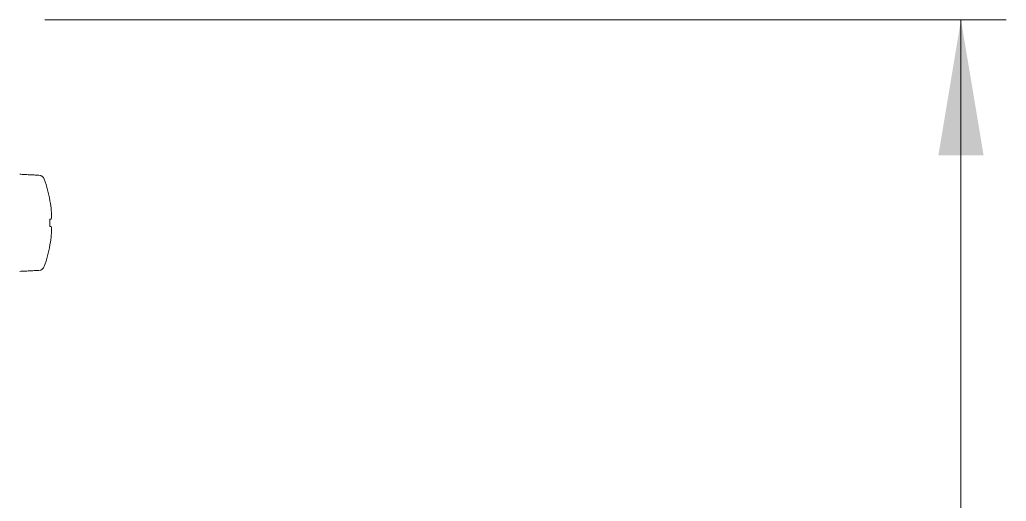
# Model space of a CAD drawing. Header units: inches. Extents: x -154 to 13, y 2 to 55.
# Drawn here: x -118.536 to -115.268, y 30.473 to 32.069 of the extents above; entities that cross this region are included whole.
import ezdxf

# ---------------------------------------------------------------- set-up
doc = ezdxf.new("R2010")
doc.units = ezdxf.units.IN
doc.header["$LTSCALE"] = 2
doc.header["$MEASUREMENT"] = 0
doc.layers.get('0').update_dxf_attribs({"linetype": 'CONTINUOUS'})

msp = doc.modelspace()

# ---------------------------------------------------------------- linework, layer by layer
at = {"color": 7, "linetype": 'Continuous', "lineweight": 15}
for p, q in [((-118.4535, 32.0693), (-115.268, 32.0693)), ((-115.418, 32.0693), (-115.418, 26.5811))]:
    msp.add_line(p, q, dxfattribs=at)
at = {"color": 7, "lineweight": 0}
for p, q in [((-118.4361, 31.4686), (-118.4361, 31.4696)), ((-118.4361, 31.384), (-118.4361, 31.4085)), ((-118.4361, 31.3228), (-118.4361, 31.3239))]:
    msp.add_line(p, q, dxfattribs=at)
at = {"color": 7, "lineweight": 0, "flags": 128}
for points in [[(-118.4361, 31.4085), (-118.4354, 31.4086), (-118.4348, 31.4087), (-118.4342, 31.4087), (-118.4336, 31.4088), (-118.4331, 31.4088), (-118.4326, 31.4089), (-118.4322, 31.4089), (-118.4318, 31.409)], [(-118.4318, 31.3835), (-118.4322, 31.3835), (-118.4326, 31.3836), (-118.4331, 31.3836), (-118.4336, 31.3837), (-118.4342, 31.3838), (-118.4348, 31.3838), (-118.4354, 31.3839), (-118.4361, 31.384)]]:
    msp.add_lwpolyline(points, dxfattribs=at)
at = {"color": 7, "lineweight": 0}
for centre, radius, start, end in [((-118.4737, 31.5339), 0.02, 19.7829, 87), ((-118.8565, 31.3962), 0.4268, 9.9017, 19.7829), ((-118.8577, 31.3963), 0.4278, 5.329, 9.7356), ((-118.7942, 31.4067), 0.3636, 1.6227, 4.6242), ((-118.4972, 31.4215), 0.0666, 349.1369, 356.0725), ((-118.4972, 31.3709), 0.0666, 3.9275, 10.8631), ((-118.8577, 31.3962), 0.4278, 350.2644, 354.671), ((-118.7942, 31.3858), 0.3636, 355.3758, 358.3773), ((-118.8565, 31.3962), 0.4268, 340.2171, 350.0983), ((-118.4737, 31.2586), 0.02, 273, 340.2171)]:
    msp.add_arc(centre, radius, start, end, dxfattribs=at)
for points in [[(-118.4727, 31.5539), (-118.5363, 31.5572)], [(-118.5363, 31.2352), (-118.4727, 31.2386)]]:
    msp.add_open_spline(points, degree=1, dxfattribs=at)
at = {"color": 7}
msp.add_solid([(-115.493, 31.6193), (-115.343, 31.6193), (-115.418, 32.0693)], dxfattribs=at)

doc.saveas('drawing.dxf')
